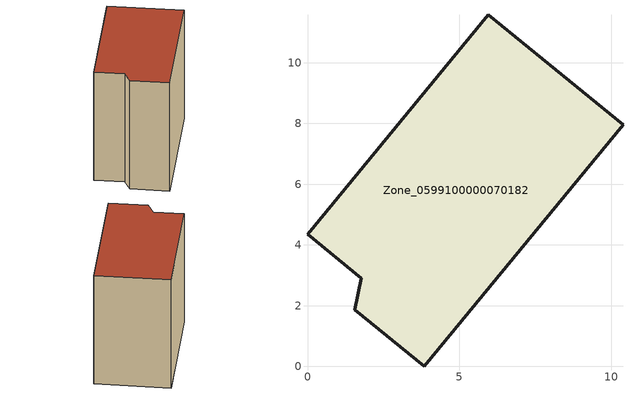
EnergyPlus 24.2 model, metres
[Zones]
Zone_0599100000070182
 floor ground (C_G): 10.39,7.96 3.85,0 1.56,1.86 1.77,2.9 0,4.35 5.95,11.58 z0
 wall outside (C_F): 10.39,7.96 5.95,11.58 0,4.35 1.77,2.9 1.56,1.86 3.85,0 10.39,7.96 z0:9.35
 roof outside (C_R): 3.85,0 10.39,7.96 5.95,11.58 0,4.35 1.77,2.9 1.56,1.86 z9.35
[BUILDING]
Pand.0599100000070182: North Axis=0; Terrain=City; Loads Convergence Tolerance Value=0.04; Temperature Convergence Tolerance Value=0.4; Solar Distribution=FullExterior; Maximum Number of Warmup Days=25; Minimum Number of Warmup Days=1
[Site:Location]
Rotterdam.The.Hague.AP_ZH_NLD Design_Conditions: Latitude=51.96; Longitude=4.45; Time Zone=1; Elevation=-4.5
[SITE:GROUNDTEMPERATURE:BUILDINGSURFACE]
18, 18, 18, 18, 18, 18, 18, 18, 18, 18, 18, 18
[MATERIAL] Thermal Absorptance=0.9; Solar Absorptance=0.7; Visible Absorptance=0.7
Name | Roughness | Thickness | Conductivity | Density | Specific Heat
G.TC.1946 | MediumSmooth | 0.15 | 1 | 540 | 1210
F.TC.1946 | Rough | 0.3 | 0.857143 | 1920 | 840
R.TC.1946 | MediumRough | 0.2 | 0.909091 | 1500 | 1000
[CONSTRUCTION]
C_G: G.TC.1946
C_F: F.TC.1946
C_R: R.TC.1946
[ZONE]
Zone_0599100000070182: Type=1; Multiplier=1; Ceiling Height=Autocalculate; Volume=Autocalculate; Floor Area=autocalculate; Part of Total Floor Area=Yes
[ZONEINFILTRATION:DESIGNFLOWRATE]
Infil_Zone_0599100000070182: Zone or ZoneList or Space or SpaceList=Zone_0599100000070182; Schedule=AlwaysOn; Design Flow Rate Calculation Method=Flow/Area; Flow Rate per Floor Area=0.003; Constant Term Coefficient=1; Temperature Term Coefficient=0; Velocity Term Coefficient=0; Velocity Squared Term Coefficient=0
[HVACTEMPLATE:ZONE:IDEALLOADSAIRSYSTEM]
Zone_0599100000070182: Maximum Heating Supply Air Temperature=50; Minimum Cooling Supply Air Temperature=13; Maximum Heating Supply Air Humidity Ratio=0.0156; Minimum Cooling Supply Air Humidity Ratio=0.0077; Heating Limit=NoLimit; Cooling Limit=NoLimit; Dehumidification Control Type=ConstantSensibleHeatRatio; Cooling Sensible Heat Ratio=0.7; Dehumidification Setpoint=60; Humidification Control Type=None; Humidification Setpoint=30; Outdoor Air Method=None; Outdoor Air Flow Rate per Person=0.00944; Outdoor Air Flow Rate per Zone Floor Area=0; Outdoor Air Flow Rate per Zone=0; Demand Controlled Ventilation Type=None; Outdoor Air Economizer Type=NoEconomizer; Heat Recovery Type=None; Sensible Heat Recovery Effectiveness=0.7; Latent Heat Recovery Effectiveness=0.65
[ZONECONTROL:THERMOSTAT]
ThermostatControl_Zone_0599100000070182: Zone or ZoneList=Zone_0599100000070182; Control Type Schedule=DualSetpointControlType; Control 1=Thermostat_Zone_0599100000070182; Temperature Difference Between Cutout And Setpoint=0
[THERMOSTATSETPOINT:DUALSETPOINT]
Thermostat_Zone_0599100000070182: Heating Setpoint Temperature Schedule=HeatingSetpoint_Zone_0599100000070182; Cooling Setpoint Temperature Schedule=CoolingSetpoint_Zone_0599100000070182
[SCHEDULE:COMPACT]
HeatingSetpoint_Zone_0599100000070182: Through: 12/31, For: AllDays, Until: 24:00, 21
CoolingSetpoint_Zone_0599100000070182: Through: 12/31, For: AllDays, Until: 24:00, 24
DualSetpointControlType: Through: 12/31, For: AllDays, Until: 24:00, 4
AlwaysOn: Through: 12/31, For: AllDays, Until: 24:00, 1
